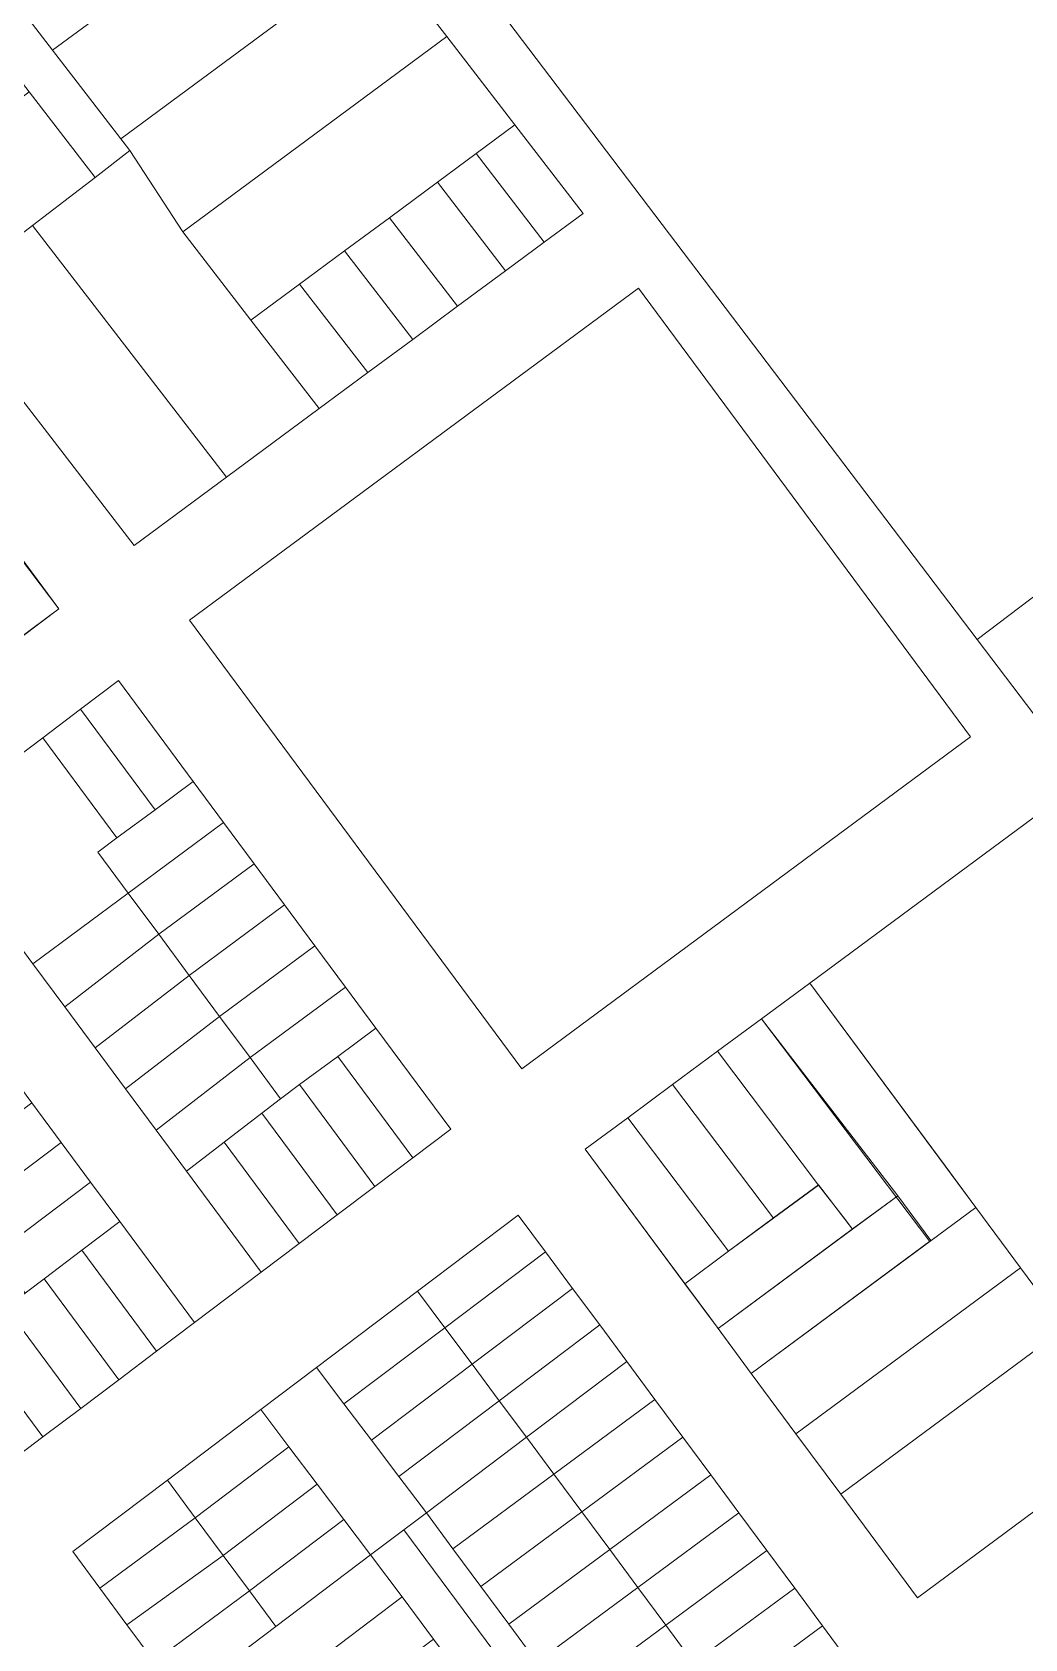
# Model space of a CAD drawing. Header units: metres. Extents: x 3873 to 16340, y -5213 to 3289.
# Drawn here: x 4782.2 to 4995.6, y 1198.2 to 1543.7 of the extents above; entities that cross this region are included whole.
import ezdxf

# ---------------------------------------------------------------- set-up
doc = ezdxf.new("R2010")
doc.units = ezdxf.units.M
doc.layers.add('CONTEXTO-MANZANAS', color=8, linetype='Continuous', lineweight=0, plot=False)
doc.layers.add('CONTEXTO-PARCELAS', color=9, linetype='Continuous', lineweight=0, plot=False)

msp = doc.modelspace()

# ---------------------------------------------------------------- linework, layer by layer
at = {"layer": 'CONTEXTO-MANZANAS'}
for points in [[(4856.69, 1561.73), (4871.35, 1542.7), (4885.97, 1523.7), (4900.63, 1504.66), (4892.31, 1498.51), (4884, 1492.36), (4873.67, 1484.72), (4864.02, 1477.58), (4854.38, 1470.45), (4843.91, 1462.7), (4824.03, 1447.98), (4804.16, 1433.26), (4762.75, 1487.03), (4748.59, 1505.41), (4730.94, 1528.35), (4743, 1537.27), (4756.38, 1547.18)], [(4887.47, 1320.76), (4816.06, 1417.2), (4912.53, 1488.6), (4983.91, 1392.13), (4887.47, 1320.76)], [(4757.16, 1460.32), (4788, 1419.63), (4776.03, 1410.6)], [(4760.09, 1373.48), (4784.51, 1391.93), (4792.65, 1398.08), (4800.78, 1404.23), (4816.85, 1382.53), (4823.39, 1373.68), (4829.94, 1364.84), (4836.48, 1356), (4843.02, 1347.16), (4849.57, 1338.32), (4856.11, 1329.48), (4872.19, 1307.76), (4864.05, 1301.61), (4855.91, 1295.46), (4847.77, 1289.32), (4839.63, 1283.17), (4831.49, 1277.02), (4817.13, 1266.17), (4808.99, 1260.03), (4800.85, 1253.88), (4792.71, 1247.73), (4784.57, 1241.59), (4776.44, 1235.45)], [(4938.97, 1331.48), (4949.35, 1339.16), (4997.56, 1374.85), (5068.94, 1278.41), (5020.72, 1242.73), (4972.5, 1207.01), (4956.01, 1229.3), (4946.39, 1242.29), (4936.78, 1255.26), (4927.85, 1267.35), (4918.94, 1279.35), (4901.1, 1303.48), (4910.22, 1310.23), (4919.88, 1317.38), (4929.53, 1324.51), (4938.97, 1331.48)], [(4790.97, 1216.95), (4811.32, 1232.32), (4831.36, 1247.46), (4843.34, 1256.51), (4865.03, 1272.9), (4886.72, 1289.29), (4892.55, 1281.42), (4898.38, 1273.54), (4904.22, 1265.67), (4910.05, 1257.8), (4916.07, 1249.66), (4922.08, 1241.54), (4928.09, 1233.42), (4934.09, 1225.3), (4940.1, 1217.18), (4946.11, 1209.06), (4952.12, 1200.94), (4958.13, 1192.82)], [(4808.44, 1193.33), (4802.62, 1201.2), (4796.79, 1209.07), (4790.97, 1216.95)]]:
    msp.add_lwpolyline(points, dxfattribs=at)
at = {"layer": 'CONTEXTO-PARCELAS'}
for points in [[(5433.14, 1255.28), (5367.5, 1248.71), (5355.98, 1237.96), (5237.54, 1399.27), (5138.81, 1529.45), (4985.3, 1413.03), (4669.36, 1829.58), (4872.95, 1981.11), (5433.14, 1255.28)], [(5433.14, 1255.28), (5367.5, 1248.71), (5355.98, 1237.96), (5237.54, 1399.27), (5138.81, 1529.45), (4985.3, 1413.03), (4669.36, 1829.58), (4872.95, 1981.11), (5433.14, 1255.28)], [(5433.14, 1255.28), (5367.5, 1248.71), (5355.98, 1237.96), (5237.54, 1399.27), (5138.81, 1529.45), (4985.3, 1413.03), (4669.36, 1829.58), (4872.95, 1981.11), (5433.14, 1255.28)], [(4804.65, 1553.08), (4814.06, 1560.04), (4824.72, 1567.4), (4832.64, 1573.5), (4842.05, 1580.74), (4856.69, 1561.73), (4801.29, 1520.74), (4786.64, 1539.77), (4795.22, 1546.1), (4795.44, 1545.79), (4799.41, 1548.45), (4799.06, 1548.95), (4804.65, 1553.08)], [(4804.65, 1553.08), (4814.06, 1560.04), (4824.72, 1567.4), (4832.64, 1573.5), (4842.05, 1580.74), (4856.69, 1561.73), (4801.29, 1520.74), (4786.64, 1539.77), (4795.22, 1546.1), (4795.44, 1545.79), (4799.41, 1548.45), (4799.06, 1548.95), (4804.65, 1553.08)], [(4780.59, 1565.11), (4795.22, 1546.1), (4786.64, 1539.77), (4772.02, 1558.77), (4780.59, 1565.11)], [(4780.59, 1565.11), (4795.22, 1546.1), (4786.64, 1539.77), (4772.02, 1558.77), (4780.59, 1565.11)], [(4803.24, 1518.2), (4801.29, 1520.74), (4856.69, 1561.73), (4871.35, 1542.7), (4814.63, 1500.73), (4803.24, 1518.2)], [(4803.24, 1518.2), (4801.29, 1520.74), (4856.69, 1561.73), (4871.35, 1542.7), (4814.63, 1500.73), (4803.24, 1518.2)], [(4772.02, 1558.77), (4786.64, 1539.77), (4803.24, 1518.2), (4795.75, 1512.43), (4781.6, 1530.81), (4764.42, 1553.14), (4772.02, 1558.77)], [(4772.02, 1558.77), (4786.64, 1539.77), (4803.24, 1518.2), (4795.75, 1512.43), (4781.6, 1530.81), (4764.42, 1553.14), (4772.02, 1558.77)], [(4829.25, 1481.73), (4814.63, 1500.73), (4871.35, 1542.7), (4885.97, 1523.7), (4877.66, 1517.54), (4869.34, 1511.39), (4859.01, 1503.75), (4849.37, 1496.61), (4839.72, 1489.48), (4829.25, 1481.73)], [(4829.25, 1481.73), (4814.63, 1500.73), (4871.35, 1542.7), (4885.97, 1523.7), (4877.66, 1517.54), (4869.34, 1511.39), (4859.01, 1503.75), (4849.37, 1496.61), (4839.72, 1489.48), (4829.25, 1481.73)], [(4781.6, 1530.81), (4795.75, 1512.43), (4782.34, 1502.11), (4762.75, 1487.03), (4748.59, 1505.41), (4759.86, 1514.49), (4773.67, 1524.71), (4781.6, 1530.81)], [(4781.6, 1530.81), (4795.75, 1512.43), (4782.34, 1502.11), (4762.75, 1487.03), (4748.59, 1505.41), (4759.86, 1514.49), (4773.67, 1524.71), (4781.6, 1530.81)], [(5237.54, 1399.27), (5051.44, 1334.24), (5046.4, 1332.47), (4985.3, 1413.03), (5138.81, 1529.45), (5237.54, 1399.27)], [(5237.54, 1399.27), (5051.44, 1334.24), (5046.4, 1332.47), (4985.3, 1413.03), (5138.81, 1529.45), (5237.54, 1399.27)], [(5237.54, 1399.27), (5051.44, 1334.24), (5046.4, 1332.47), (4985.3, 1413.03), (5138.81, 1529.45), (5237.54, 1399.27)], [(4892.31, 1498.51), (4877.66, 1517.54), (4885.97, 1523.7), (4900.63, 1504.66), (4892.31, 1498.51)], [(4892.31, 1498.51), (4877.66, 1517.54), (4885.97, 1523.7), (4900.63, 1504.66), (4892.31, 1498.51)], [(4814.63, 1500.73), (4829.25, 1481.73), (4843.91, 1462.7), (4824.03, 1447.98), (4782.34, 1502.11), (4795.75, 1512.43), (4803.24, 1518.2), (4814.63, 1500.73)], [(4814.63, 1500.73), (4829.25, 1481.73), (4843.91, 1462.7), (4824.03, 1447.98), (4782.34, 1502.11), (4795.75, 1512.43), (4803.24, 1518.2), (4814.63, 1500.73)], [(4884, 1492.36), (4869.34, 1511.39), (4877.66, 1517.54), (4892.31, 1498.51), (4884, 1492.36)], [(4884, 1492.36), (4869.34, 1511.39), (4877.66, 1517.54), (4892.31, 1498.51), (4884, 1492.36)], [(4873.67, 1484.72), (4859.01, 1503.75), (4869.34, 1511.39), (4884, 1492.36), (4873.67, 1484.72)], [(4873.67, 1484.72), (4859.01, 1503.75), (4869.34, 1511.39), (4884, 1492.36), (4873.67, 1484.72)], [(4864.02, 1477.58), (4849.37, 1496.61), (4859.01, 1503.75), (4873.67, 1484.72), (4864.02, 1477.58)], [(4864.02, 1477.58), (4849.37, 1496.61), (4859.01, 1503.75), (4873.67, 1484.72), (4864.02, 1477.58)], [(4804.16, 1433.26), (4762.75, 1487.03), (4782.34, 1502.11), (4824.03, 1447.98), (4804.16, 1433.26)], [(4804.16, 1433.26), (4762.75, 1487.03), (4782.34, 1502.11), (4824.03, 1447.98), (4804.16, 1433.26)], [(4854.38, 1470.45), (4839.72, 1489.48), (4849.37, 1496.61), (4864.02, 1477.58), (4854.38, 1470.45)], [(4854.38, 1470.45), (4839.72, 1489.48), (4849.37, 1496.61), (4864.02, 1477.58), (4854.38, 1470.45)], [(4829.25, 1481.73), (4839.72, 1489.48), (4854.38, 1470.45), (4843.91, 1462.7), (4829.25, 1481.73)], [(4829.25, 1481.73), (4839.72, 1489.48), (4854.38, 1470.45), (4843.91, 1462.7), (4829.25, 1481.73)], [(4887.47, 1320.76), (4816.06, 1417.2), (4912.53, 1488.6), (4983.91, 1392.13), (4887.47, 1320.76)], [(4887.47, 1320.76), (4816.06, 1417.2), (4912.53, 1488.6), (4983.91, 1392.13), (4887.47, 1320.76)], [(4760.66, 1431.26), (4772.7, 1440.21), (4788, 1419.63), (4775.96, 1410.68), (4760.66, 1431.26)], [(4760.66, 1431.26), (4772.7, 1440.21), (4788, 1419.63), (4775.96, 1410.68), (4760.66, 1431.26)], [(4808.65, 1376.46), (4792.65, 1398.08), (4800.78, 1404.23), (4816.85, 1382.53), (4808.65, 1376.46)], [(4808.65, 1376.46), (4792.65, 1398.08), (4800.78, 1404.23), (4816.85, 1382.53), (4808.65, 1376.46)], [(4784.51, 1391.93), (4792.65, 1398.08), (4808.65, 1376.46), (4800.45, 1370.39), (4784.51, 1391.93)], [(4784.51, 1391.93), (4792.65, 1398.08), (4808.65, 1376.46), (4800.45, 1370.39), (4784.51, 1391.93)], [(4782.4, 1343.34), (4760.09, 1373.48), (4784.51, 1391.93), (4800.45, 1370.39), (4796.35, 1367.35), (4802.9, 1358.51), (4782.4, 1343.34)], [(4782.4, 1343.34), (4760.09, 1373.48), (4784.51, 1391.93), (4800.45, 1370.39), (4796.35, 1367.35), (4802.9, 1358.51), (4782.4, 1343.34)], [(4796.35, 1367.35), (4800.45, 1370.39), (4808.65, 1376.46), (4816.85, 1382.53), (4823.39, 1373.68), (4802.9, 1358.51), (4796.35, 1367.35)], [(4796.35, 1367.35), (4800.45, 1370.39), (4808.65, 1376.46), (4816.85, 1382.53), (4823.39, 1373.68), (4802.9, 1358.51), (4796.35, 1367.35)], [(4745.73, 1362.63), (4760.09, 1373.48), (4782.4, 1343.34), (4789.25, 1334.09), (4795.8, 1325.25), (4802.34, 1316.41), (4808.88, 1307.57), (4815.43, 1298.72), (4831.49, 1277.02), (4817.13, 1266.17), (4801.07, 1287.88), (4794.76, 1296.4), (4788.45, 1304.92), (4782.15, 1313.44), (4775.84, 1321.96), (4769.53, 1330.48), (4761.79, 1340.93), (4745.73, 1362.63)], [(4745.73, 1362.63), (4760.09, 1373.48), (4782.4, 1343.34), (4789.25, 1334.09), (4795.8, 1325.25), (4802.34, 1316.41), (4808.88, 1307.57), (4815.43, 1298.72), (4831.49, 1277.02), (4817.13, 1266.17), (4801.07, 1287.88), (4794.76, 1296.4), (4788.45, 1304.92), (4782.15, 1313.44), (4775.84, 1321.96), (4769.53, 1330.48), (4761.79, 1340.93), (4745.73, 1362.63)], [(4809.44, 1349.67), (4802.9, 1358.51), (4823.39, 1373.68), (4829.94, 1364.84), (4809.44, 1349.67)], [(4809.44, 1349.67), (4802.9, 1358.51), (4823.39, 1373.68), (4829.94, 1364.84), (4809.44, 1349.67)], [(5020.72, 1242.73), (5004.22, 1264.96), (4994.62, 1277.95), (4985.02, 1290.94), (4978.44, 1299.85), (4949.35, 1339.16), (4997.56, 1374.85), (5068.94, 1278.41), (5020.72, 1242.73)], [(5020.72, 1242.73), (5004.22, 1264.96), (4994.62, 1277.95), (4985.02, 1290.94), (4978.44, 1299.85), (4949.35, 1339.16), (4997.56, 1374.85), (5068.94, 1278.41), (5020.72, 1242.73)], [(4809.44, 1349.67), (4829.94, 1364.84), (4836.48, 1356), (4815.98, 1340.83), (4809.44, 1349.67)], [(4809.44, 1349.67), (4829.94, 1364.84), (4836.48, 1356), (4815.98, 1340.83), (4809.44, 1349.67)], [(4789.25, 1334.09), (4782.4, 1343.34), (4802.9, 1358.51), (4809.44, 1349.67), (4789.25, 1334.09)], [(4789.25, 1334.09), (4782.4, 1343.34), (4802.9, 1358.51), (4809.44, 1349.67), (4789.25, 1334.09)], [(4815.98, 1340.83), (4836.48, 1356), (4843.02, 1347.16), (4822.53, 1331.99), (4815.98, 1340.83)], [(4815.98, 1340.83), (4836.48, 1356), (4843.02, 1347.16), (4822.53, 1331.99), (4815.98, 1340.83)], [(4795.8, 1325.25), (4789.25, 1334.09), (4809.44, 1349.67), (4815.98, 1340.83), (4795.8, 1325.25)], [(4795.8, 1325.25), (4789.25, 1334.09), (4809.44, 1349.67), (4815.98, 1340.83), (4795.8, 1325.25)], [(4829.07, 1323.15), (4822.53, 1331.99), (4843.02, 1347.16), (4849.57, 1338.32), (4829.07, 1323.15)], [(4829.07, 1323.15), (4822.53, 1331.99), (4843.02, 1347.16), (4849.57, 1338.32), (4829.07, 1323.15)], [(4802.34, 1316.41), (4795.8, 1325.25), (4815.98, 1340.83), (4822.53, 1331.99), (4802.34, 1316.41)], [(4802.34, 1316.41), (4795.8, 1325.25), (4815.98, 1340.83), (4822.53, 1331.99), (4802.34, 1316.41)], [(4829.07, 1323.15), (4849.57, 1338.32), (4856.11, 1329.48), (4847.92, 1323.41), (4839.72, 1317.34), (4835.62, 1314.31), (4829.07, 1323.15)], [(4829.07, 1323.15), (4849.57, 1338.32), (4856.11, 1329.48), (4847.92, 1323.41), (4839.72, 1317.34), (4835.62, 1314.31), (4829.07, 1323.15)], [(4938.97, 1331.48), (4949.35, 1339.16), (4985.02, 1290.94), (4975.15, 1283.62), (4938.97, 1331.48)], [(4938.97, 1331.48), (4949.35, 1339.16), (4985.02, 1290.94), (4975.15, 1283.62), (4938.97, 1331.48)], [(4808.88, 1307.57), (4802.34, 1316.41), (4822.53, 1331.99), (4829.07, 1323.15), (4808.88, 1307.57)], [(4808.88, 1307.57), (4802.34, 1316.41), (4822.53, 1331.99), (4829.07, 1323.15), (4808.88, 1307.57)], [(4951.21, 1295.76), (4929.53, 1324.51), (4938.97, 1331.48), (4968.25, 1293.45), (4958.53, 1286.25), (4956.5, 1288.91), (4951.21, 1295.76)], [(4951.21, 1295.76), (4929.53, 1324.51), (4938.97, 1331.48), (4968.25, 1293.45), (4958.53, 1286.25), (4956.5, 1288.91), (4951.21, 1295.76)], [(4847.92, 1323.41), (4856.11, 1329.48), (4872.19, 1307.76), (4864.05, 1301.61), (4847.92, 1323.41)], [(4847.92, 1323.41), (4856.11, 1329.48), (4872.19, 1307.76), (4864.05, 1301.61), (4847.92, 1323.41)], [(4839.72, 1317.34), (4847.92, 1323.41), (4864.05, 1301.61), (4855.91, 1295.46), (4839.72, 1317.34)], [(4839.72, 1317.34), (4847.92, 1323.41), (4864.05, 1301.61), (4855.91, 1295.46), (4839.72, 1317.34)], [(4941.58, 1288.64), (4919.88, 1317.38), (4929.53, 1324.51), (4951.21, 1295.76), (4941.58, 1288.64)], [(4941.58, 1288.64), (4919.88, 1317.38), (4929.53, 1324.51), (4951.21, 1295.76), (4941.58, 1288.64)], [(4815.43, 1298.72), (4808.88, 1307.57), (4829.07, 1323.15), (4835.62, 1314.31), (4831.58, 1311.19), (4823.5, 1304.95), (4815.43, 1298.72)], [(4815.43, 1298.72), (4808.88, 1307.57), (4829.07, 1323.15), (4835.62, 1314.31), (4831.58, 1311.19), (4823.5, 1304.95), (4815.43, 1298.72)], [(4831.58, 1311.19), (4835.62, 1314.31), (4839.72, 1317.34), (4855.91, 1295.46), (4847.77, 1289.32), (4831.58, 1311.19)], [(4831.58, 1311.19), (4835.62, 1314.31), (4839.72, 1317.34), (4855.91, 1295.46), (4847.77, 1289.32), (4831.58, 1311.19)], [(4931.91, 1281.5), (4910.22, 1310.23), (4919.88, 1317.38), (4941.58, 1288.64), (4931.91, 1281.5)], [(4931.91, 1281.5), (4910.22, 1310.23), (4919.88, 1317.38), (4941.58, 1288.64), (4931.91, 1281.5)], [(4768.23, 1289.64), (4761.99, 1298.21), (4782.15, 1313.44), (4788.45, 1304.92), (4768.23, 1289.64)], [(4768.23, 1289.64), (4761.99, 1298.21), (4782.15, 1313.44), (4788.45, 1304.92), (4768.23, 1289.64)], [(4839.63, 1283.17), (4823.5, 1304.95), (4831.58, 1311.19), (4847.77, 1289.32), (4839.63, 1283.17)], [(4839.63, 1283.17), (4823.5, 1304.95), (4831.58, 1311.19), (4847.77, 1289.32), (4839.63, 1283.17)], [(4922.5, 1274.53), (4901.1, 1303.48), (4910.22, 1310.23), (4931.91, 1281.5), (4922.5, 1274.53)], [(4922.5, 1274.53), (4901.1, 1303.48), (4910.22, 1310.23), (4931.91, 1281.5), (4922.5, 1274.53)], [(4774.48, 1281.08), (4768.23, 1289.64), (4788.45, 1304.92), (4794.76, 1296.4), (4774.48, 1281.08)], [(4774.48, 1281.08), (4768.23, 1289.64), (4788.45, 1304.92), (4794.76, 1296.4), (4774.48, 1281.08)], [(4815.43, 1298.72), (4823.5, 1304.95), (4839.63, 1283.17), (4831.49, 1277.02), (4815.43, 1298.72)], [(4815.43, 1298.72), (4823.5, 1304.95), (4839.63, 1283.17), (4831.49, 1277.02), (4815.43, 1298.72)], [(4780.72, 1272.51), (4774.48, 1281.08), (4794.76, 1296.4), (4801.07, 1287.88), (4792.93, 1281.73), (4784.79, 1275.58), (4780.72, 1272.51)], [(4780.72, 1272.51), (4774.48, 1281.08), (4794.76, 1296.4), (4801.07, 1287.88), (4792.93, 1281.73), (4784.79, 1275.58), (4780.72, 1272.51)], [(4922.52, 1274.54), (4931.92, 1281.51), (4941.58, 1288.67), (4951.2, 1295.79), (4958.53, 1286.25), (4929.65, 1264.9), (4922.52, 1274.54)], [(4922.52, 1274.54), (4931.92, 1281.51), (4941.58, 1288.67), (4951.2, 1295.79), (4958.53, 1286.25), (4929.65, 1264.9), (4922.52, 1274.54)], [(4936.79, 1255.25), (4929.67, 1264.91), (4958.5, 1286.24), (4968.25, 1293.45), (4975.4, 1283.8), (4936.79, 1255.25)], [(4936.79, 1255.25), (4929.67, 1264.91), (4958.5, 1286.24), (4968.25, 1293.45), (4975.4, 1283.8), (4936.79, 1255.25)], [(4892.55, 1281.42), (4870.9, 1265.06), (4865.03, 1272.9), (4886.72, 1289.29), (4892.55, 1281.42)], [(4892.55, 1281.42), (4870.9, 1265.06), (4865.03, 1272.9), (4886.72, 1289.29), (4892.55, 1281.42)], [(4985.02, 1290.94), (4994.62, 1277.95), (4946.39, 1242.29), (4936.78, 1255.26), (4985.02, 1290.94)], [(4985.02, 1290.94), (4994.62, 1277.95), (4946.39, 1242.29), (4936.78, 1255.26), (4985.02, 1290.94)], [(4808.99, 1260.03), (4792.93, 1281.73), (4801.07, 1287.88), (4817.13, 1266.17), (4808.99, 1260.03)], [(4808.99, 1260.03), (4792.93, 1281.73), (4801.07, 1287.88), (4817.13, 1266.17), (4808.99, 1260.03)], [(4784.79, 1275.58), (4792.93, 1281.73), (4808.99, 1260.03), (4800.85, 1253.88), (4784.79, 1275.58)], [(4784.79, 1275.58), (4792.93, 1281.73), (4808.99, 1260.03), (4800.85, 1253.88), (4784.79, 1275.58)], [(4898.38, 1273.54), (4876.77, 1257.21), (4870.9, 1265.06), (4892.55, 1281.42), (4898.38, 1273.54)], [(4898.38, 1273.54), (4876.77, 1257.21), (4870.9, 1265.06), (4892.55, 1281.42), (4898.38, 1273.54)], [(4792.71, 1247.73), (4776.65, 1269.44), (4780.72, 1272.51), (4784.79, 1275.58), (4800.85, 1253.88), (4792.71, 1247.73)], [(4792.71, 1247.73), (4776.65, 1269.44), (4780.72, 1272.51), (4784.79, 1275.58), (4800.85, 1253.88), (4792.71, 1247.73)], [(5004.22, 1264.96), (4956.01, 1229.3), (4946.39, 1242.29), (4994.62, 1277.95), (5004.22, 1264.96)], [(5004.22, 1264.96), (4956.01, 1229.3), (4946.39, 1242.29), (4994.62, 1277.95), (5004.22, 1264.96)], [(4870.9, 1265.06), (4849.24, 1248.7), (4843.34, 1256.51), (4865.03, 1272.9), (4870.9, 1265.06)], [(4870.9, 1265.06), (4849.24, 1248.7), (4843.34, 1256.51), (4865.03, 1272.9), (4870.9, 1265.06)], [(4904.22, 1265.67), (4882.63, 1249.37), (4876.77, 1257.21), (4898.38, 1273.54), (4904.22, 1265.67)], [(4904.22, 1265.67), (4882.63, 1249.37), (4876.77, 1257.21), (4898.38, 1273.54), (4904.22, 1265.67)], [(4768.51, 1263.29), (4776.65, 1269.44), (4792.71, 1247.73), (4784.57, 1241.59), (4768.51, 1263.29)], [(4768.51, 1263.29), (4776.65, 1269.44), (4792.71, 1247.73), (4784.57, 1241.59), (4768.51, 1263.29)], [(4876.77, 1257.21), (4855.15, 1240.88), (4849.24, 1248.7), (4870.9, 1265.06), (4876.77, 1257.21)], [(4876.77, 1257.21), (4855.15, 1240.88), (4849.24, 1248.7), (4870.9, 1265.06), (4876.77, 1257.21)], [(4888.5, 1241.53), (4882.63, 1249.37), (4904.22, 1265.67), (4910.05, 1257.8), (4888.5, 1241.53)], [(4888.5, 1241.53), (4882.63, 1249.37), (4904.22, 1265.67), (4910.05, 1257.8), (4888.5, 1241.53)], [(4956.01, 1229.3), (5004.22, 1264.96), (5020.72, 1242.73), (4972.5, 1207.01), (4956.01, 1229.3)], [(4956.01, 1229.3), (5004.22, 1264.96), (5020.72, 1242.73), (4972.5, 1207.01), (4956.01, 1229.3)], [(4776.44, 1235.45), (4760.38, 1257.14), (4768.51, 1263.29), (4784.57, 1241.59), (4776.44, 1235.45)], [(4776.44, 1235.45), (4760.38, 1257.14), (4768.51, 1263.29), (4784.57, 1241.59), (4776.44, 1235.45)], [(4916.07, 1249.66), (4894.36, 1233.59), (4888.5, 1241.53), (4910.05, 1257.8), (4916.07, 1249.66)], [(4916.07, 1249.66), (4894.36, 1233.59), (4888.5, 1241.53), (4910.05, 1257.8), (4916.07, 1249.66)], [(4854.97, 1216.21), (4849.23, 1223.81), (4843.49, 1231.4), (4837.42, 1239.43), (4831.36, 1247.46), (4843.34, 1256.51), (4849.24, 1248.7), (4855.15, 1240.88), (4861.05, 1233.07), (4866.96, 1225.25), (4862.15, 1221.63), (4854.97, 1216.21)], [(4854.97, 1216.21), (4849.23, 1223.81), (4843.49, 1231.4), (4837.42, 1239.43), (4831.36, 1247.46), (4843.34, 1256.51), (4849.24, 1248.7), (4855.15, 1240.88), (4861.05, 1233.07), (4866.96, 1225.25), (4862.15, 1221.63), (4854.97, 1216.21)], [(4882.63, 1249.37), (4861.05, 1233.07), (4855.15, 1240.88), (4876.77, 1257.21), (4882.63, 1249.37)], [(4882.63, 1249.37), (4861.05, 1233.07), (4855.15, 1240.88), (4876.77, 1257.21), (4882.63, 1249.37)], [(4837.42, 1239.43), (4817.3, 1224.23), (4811.32, 1232.32), (4831.36, 1247.46), (4837.42, 1239.43)], [(4837.42, 1239.43), (4817.3, 1224.23), (4811.32, 1232.32), (4831.36, 1247.46), (4837.42, 1239.43)], [(4866.96, 1225.25), (4861.05, 1233.07), (4882.63, 1249.37), (4888.5, 1241.53), (4866.96, 1225.25)], [(4866.96, 1225.25), (4861.05, 1233.07), (4882.63, 1249.37), (4888.5, 1241.53), (4866.96, 1225.25)], [(4922.08, 1241.54), (4900.37, 1225.48), (4894.36, 1233.59), (4916.07, 1249.66), (4922.08, 1241.54)], [(4922.08, 1241.54), (4900.37, 1225.48), (4894.36, 1233.59), (4916.07, 1249.66), (4922.08, 1241.54)], [(4894.36, 1233.59), (4872.66, 1217.53), (4866.96, 1225.25), (4888.5, 1241.53), (4894.36, 1233.59)], [(4894.36, 1233.59), (4872.66, 1217.53), (4866.96, 1225.25), (4888.5, 1241.53), (4894.36, 1233.59)], [(4928.09, 1233.42), (4906.38, 1217.36), (4900.37, 1225.48), (4922.08, 1241.54), (4928.09, 1233.42)], [(4928.09, 1233.42), (4906.38, 1217.36), (4900.37, 1225.48), (4922.08, 1241.54), (4928.09, 1233.42)], [(4843.49, 1231.4), (4823.29, 1216.13), (4817.3, 1224.23), (4837.42, 1239.43), (4843.49, 1231.4)], [(4843.49, 1231.4), (4823.29, 1216.13), (4817.3, 1224.23), (4837.42, 1239.43), (4843.49, 1231.4)], [(4900.37, 1225.48), (4878.67, 1209.42), (4872.66, 1217.53), (4894.36, 1233.59), (4900.37, 1225.48)], [(4900.37, 1225.48), (4878.67, 1209.42), (4872.66, 1217.53), (4894.36, 1233.59), (4900.37, 1225.48)], [(4934.09, 1225.3), (4912.39, 1209.24), (4906.38, 1217.36), (4928.09, 1233.42), (4934.09, 1225.3)], [(4934.09, 1225.3), (4912.39, 1209.24), (4906.38, 1217.36), (4928.09, 1233.42), (4934.09, 1225.3)], [(4817.3, 1224.23), (4796.79, 1209.07), (4790.97, 1216.95), (4811.32, 1232.32), (4817.3, 1224.23)], [(4817.3, 1224.23), (4796.79, 1209.07), (4790.97, 1216.95), (4811.32, 1232.32), (4817.3, 1224.23)], [(4849.23, 1223.81), (4828.95, 1208.48), (4823.29, 1216.13), (4843.49, 1231.4), (4849.23, 1223.81)], [(4849.23, 1223.81), (4828.95, 1208.48), (4823.29, 1216.13), (4843.49, 1231.4), (4849.23, 1223.81)], [(4823.29, 1216.13), (4802.62, 1201.2), (4796.79, 1209.07), (4817.3, 1224.23), (4823.29, 1216.13)], [(4823.29, 1216.13), (4802.62, 1201.2), (4796.79, 1209.07), (4817.3, 1224.23), (4823.29, 1216.13)], [(4834.61, 1200.83), (4828.95, 1208.48), (4849.23, 1223.81), (4854.97, 1216.21), (4834.61, 1200.83)], [(4834.61, 1200.83), (4828.95, 1208.48), (4849.23, 1223.81), (4854.97, 1216.21), (4834.61, 1200.83)], [(4866.96, 1225.25), (4872.66, 1217.53), (4878.67, 1209.42), (4884.68, 1201.3), (4890.68, 1193.18), (4896.69, 1185.06), (4902.7, 1176.94), (4908.71, 1168.82), (4915.03, 1160.28), (4910.25, 1156.67), (4862.15, 1221.63), (4866.96, 1225.25)], [(4866.96, 1225.25), (4872.66, 1217.53), (4878.67, 1209.42), (4884.68, 1201.3), (4890.68, 1193.18), (4896.69, 1185.06), (4902.7, 1176.94), (4908.71, 1168.82), (4915.03, 1160.28), (4910.25, 1156.67), (4862.15, 1221.63), (4866.96, 1225.25)], [(4906.38, 1217.36), (4884.68, 1201.3), (4878.67, 1209.42), (4900.37, 1225.48), (4906.38, 1217.36)], [(4906.38, 1217.36), (4884.68, 1201.3), (4878.67, 1209.42), (4900.37, 1225.48), (4906.38, 1217.36)], [(4940.1, 1217.18), (4918.4, 1201.12), (4912.39, 1209.24), (4934.09, 1225.3), (4940.1, 1217.18)], [(4940.1, 1217.18), (4918.4, 1201.12), (4912.39, 1209.24), (4934.09, 1225.3), (4940.1, 1217.18)], [(4903.07, 1151.24), (4888.62, 1170.82), (4881.91, 1179.91), (4875.2, 1189), (4868.49, 1198.09), (4861.78, 1207.18), (4854.97, 1216.21), (4862.15, 1221.63), (4910.25, 1156.67), (4903.07, 1151.24)], [(4903.07, 1151.24), (4888.62, 1170.82), (4881.91, 1179.91), (4875.2, 1189), (4868.49, 1198.09), (4861.78, 1207.18), (4854.97, 1216.21), (4862.15, 1221.63), (4910.25, 1156.67), (4903.07, 1151.24)], [(4814.27, 1185.45), (4834.61, 1200.83), (4854.97, 1216.21), (4861.78, 1207.18), (4841.33, 1191.74), (4820.98, 1176.38), (4814.27, 1185.45)], [(4814.27, 1185.45), (4834.61, 1200.83), (4854.97, 1216.21), (4861.78, 1207.18), (4841.33, 1191.74), (4820.98, 1176.38), (4814.27, 1185.45)], [(4912.39, 1209.24), (4890.68, 1193.18), (4884.68, 1201.3), (4906.38, 1217.36), (4912.39, 1209.24)], [(4912.39, 1209.24), (4890.68, 1193.18), (4884.68, 1201.3), (4906.38, 1217.36), (4912.39, 1209.24)], [(4946.11, 1209.06), (4924.4, 1193), (4918.4, 1201.12), (4940.1, 1217.18), (4946.11, 1209.06)], [(4946.11, 1209.06), (4924.4, 1193), (4918.4, 1201.12), (4940.1, 1217.18), (4946.11, 1209.06)], [(4828.95, 1208.48), (4808.44, 1193.33), (4802.62, 1201.2), (4823.29, 1216.13), (4828.95, 1208.48)], [(4828.95, 1208.48), (4808.44, 1193.33), (4802.62, 1201.2), (4823.29, 1216.13), (4828.95, 1208.48)], [(4918.4, 1201.12), (4896.69, 1185.06), (4890.68, 1193.18), (4912.39, 1209.24), (4918.4, 1201.12)], [(4918.4, 1201.12), (4896.69, 1185.06), (4890.68, 1193.18), (4912.39, 1209.24), (4918.4, 1201.12)], [(4814.27, 1185.45), (4808.44, 1193.33), (4828.95, 1208.48), (4834.61, 1200.83), (4814.27, 1185.45)], [(4814.27, 1185.45), (4808.44, 1193.33), (4828.95, 1208.48), (4834.61, 1200.83), (4814.27, 1185.45)], [(4868.49, 1198.09), (4848.06, 1182.66), (4841.33, 1191.74), (4861.78, 1207.18), (4868.49, 1198.09)], [(4868.49, 1198.09), (4848.06, 1182.66), (4841.33, 1191.74), (4861.78, 1207.18), (4868.49, 1198.09)], [(4952.12, 1200.94), (4930.41, 1184.88), (4924.4, 1193), (4946.11, 1209.06), (4952.12, 1200.94)], [(4952.12, 1200.94), (4930.41, 1184.88), (4924.4, 1193), (4946.11, 1209.06), (4952.12, 1200.94)], [(4924.4, 1193), (4902.7, 1176.94), (4896.69, 1185.06), (4918.4, 1201.12), (4924.4, 1193)], [(4924.4, 1193), (4902.7, 1176.94), (4896.69, 1185.06), (4918.4, 1201.12), (4924.4, 1193)], [(4958.12, 1192.82), (4936.58, 1176.55), (4930.41, 1184.88), (4952.12, 1200.94), (4958.12, 1192.82)], [(4958.12, 1192.82), (4936.58, 1176.55), (4930.41, 1184.88), (4952.12, 1200.94), (4958.12, 1192.82)]]:
    msp.add_lwpolyline(points, dxfattribs=at)

doc.saveas('drawing.dxf')
